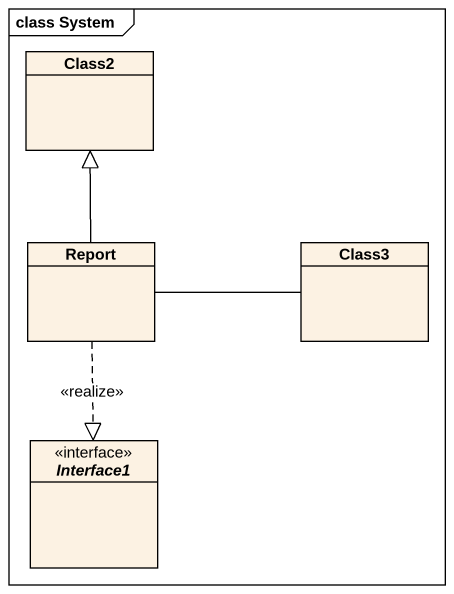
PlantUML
@startuml
mainframe class System
hide circle
hide empty members
class Class2
class Report
class Class3
interface Interface1 <<interface>>
Report -up-|> Class2
Report -right- Class3
Report ..|> Interface1 : <<realize>>
@enduml
